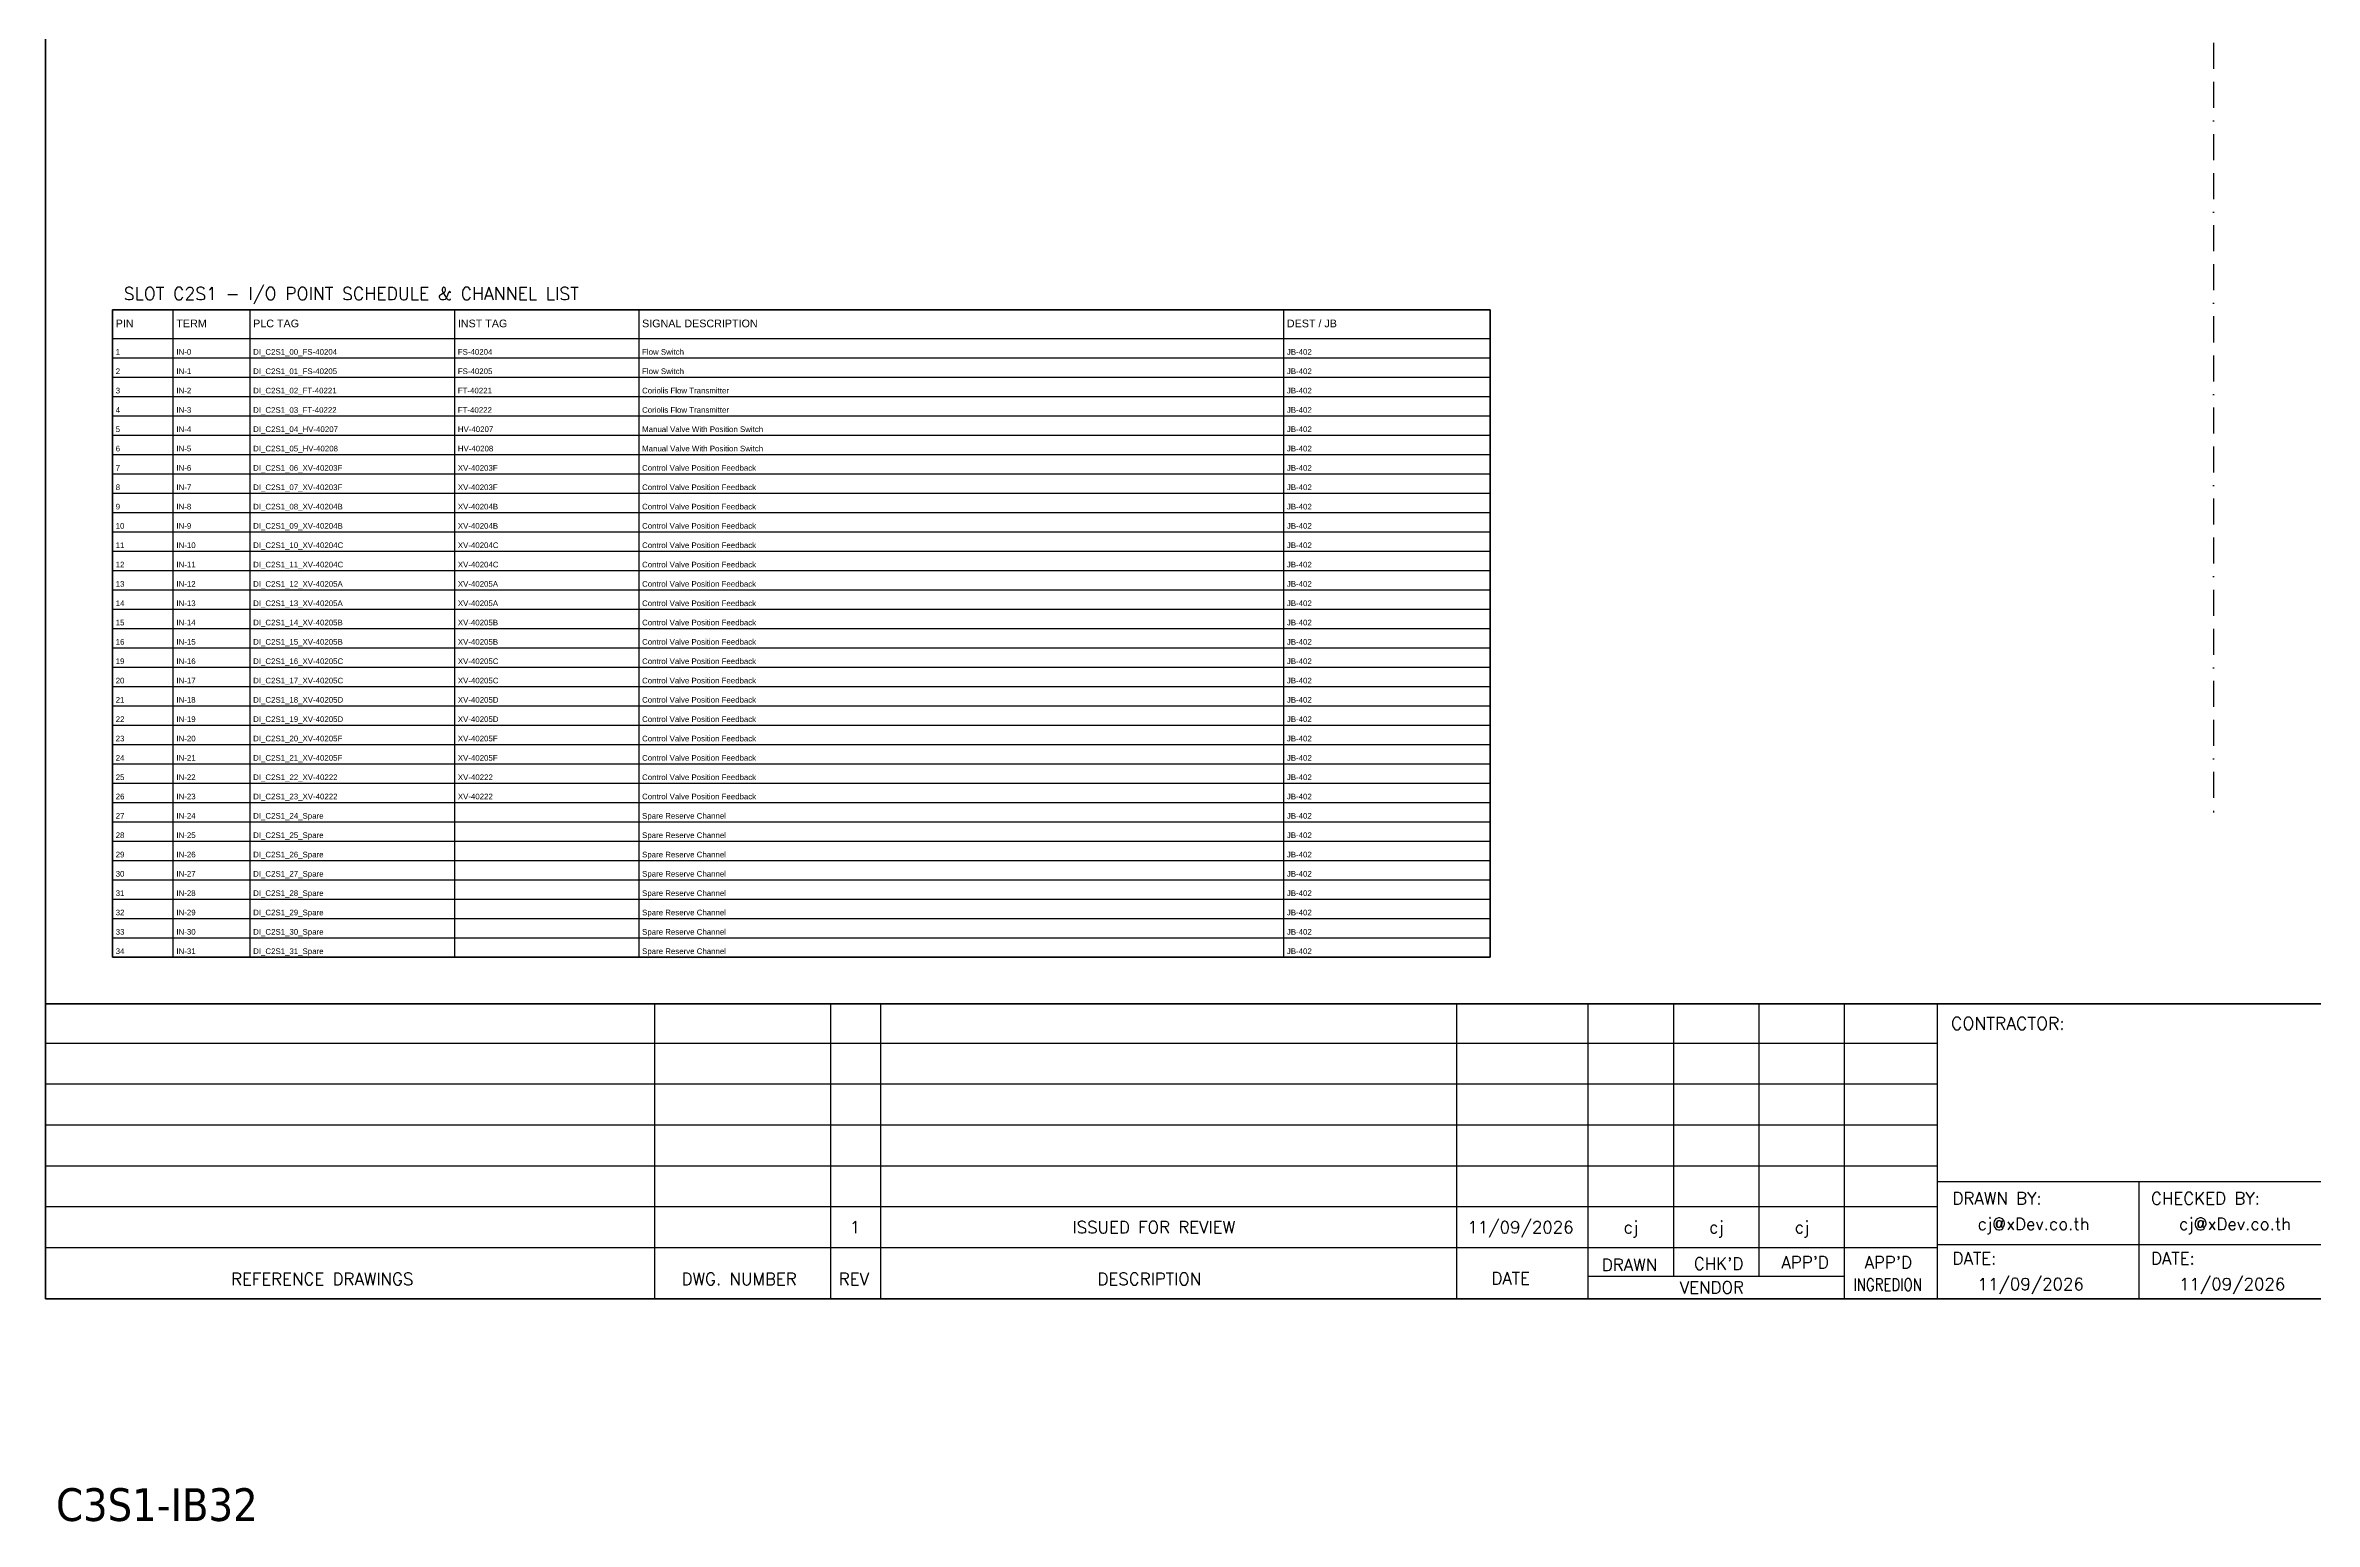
# Model space of a CAD drawing. Header units: millimetres. Extents: x 0 to 62600, y 0 to 14837.
# Drawn here: x 4193 to 6410, y 8795 to 10237 of the extents above; entities that cross this region are included whole.
import ezdxf
from ezdxf.enums import TextEntityAlignment as Align

# ---------------------------------------------------------------- set-up
doc = ezdxf.new("R2010")
doc.units = ezdxf.units.MM
doc.linetypes.add('BORDERX2', pattern=[88.9, 25.4, -12.7, 25.4, -12.7, 0, -12.7])
for name, color, linetype in [('GT_1', 9, 'Continuous'), ('HELPPOINT', 7, 'Continuous'), ('MEMBER', 7, 'Continuous'), ('x01001-FrameArea', 2, 'BORDERX2')]:
    doc.layers.add(name, color=color, linetype=linetype)
doc.styles.add('ROMANS', font='romans.shx', dxfattribs={"width": 0.85, "height": 25})
doc.styles.get("Standard").update_dxf_attribs({"font": 'arial.ttf'})
doc.styles.add('Tahoma', font='')
doc.styles.get('Tahoma').set_extended_font_data('Tahoma')

msp = doc.modelspace()

# ---------------------------------------------------------------- linework, layer by layer
at = {"color": 7}
for p, q in [((4318.3, 9346.4), (4318.3, 9978.5)), ((4393.3, 9346.4), (4393.3, 9978.5)), ((4593.3, 9346.4), (4593.3, 9978.5)), ((4773.3, 9346.4), (4773.3, 9978.5)), ((5403.3, 9346.4), (5403.3, 9978.5)), ((4259, 9950.5), (5604.8, 9950.5))]:
    msp.add_line(p, q, dxfattribs=at)
at = {"color": 8}
for p, q in [((4259, 9931.7), (5604.8, 9931.7)), ((4259, 9912.8), (5604.8, 9912.8)), ((4259, 9893.9), (5604.8, 9893.9)), ((4259, 9875), (5604.8, 9875)), ((4259, 9856.2), (5604.8, 9856.2)), ((4259, 9837.3), (5604.8, 9837.3)), ((4259, 9818.4), (5604.8, 9818.4)), ((4259, 9799.5), (5604.8, 9799.5)), ((4259, 9780.6), (5604.8, 9780.6)), ((4259, 9761.8), (5604.8, 9761.8)), ((4259, 9742.9), (5604.8, 9742.9)), ((4259, 9724), (5604.8, 9724)), ((4259, 9705.1), (5604.8, 9705.1)), ((4259, 9686.2), (5604.8, 9686.2)), ((4259, 9667.4), (5604.8, 9667.4)), ((4259, 9648.5), (5604.8, 9648.5)), ((4259, 9629.6), (5604.8, 9629.6)), ((4259, 9610.7), (5604.8, 9610.7)), ((4259, 9591.9), (5604.8, 9591.9)), ((4259, 9573), (5604.8, 9573)), ((4259, 9554.1), (5604.8, 9554.1)), ((4259, 9535.2), (5604.8, 9535.2)), ((4259, 9516.3), (5604.8, 9516.3)), ((4259, 9497.5), (5604.8, 9497.5)), ((4259, 9478.6), (5604.8, 9478.6)), ((4259, 9459.7), (5604.8, 9459.7)), ((4259, 9440.8), (5604.8, 9440.8)), ((4259, 9422), (5604.8, 9422)), ((4259, 9403.1), (5604.8, 9403.1)), ((4259, 9384.2), (5604.8, 9384.2)), ((4259, 9365.3), (5604.8, 9365.3))]:
    msp.add_line(p, q, dxfattribs=at)
msp.add_lwpolyline([(4259, 9978.5), (5604.8, 9978.5), (5604.8, 9346.4), (4259, 9346.4)], close=True)
at = {"color": 7}
msp.add_lwpolyline([(4259, 9346.4), (5604.8, 9346.4), (5604.8, 9978.5), (4259, 9978.5), (4259, 9346.4)], dxfattribs=at)
at = {"layer": 'GT_1', "color": 4}
for p, q in [((4788.7, 9012.6), (4788.7, 9300.8)), ((4960.6, 9012.6), (4960.6, 9300.8)), ((5009.7, 9012.6), (5009.7, 9300.8)), ((5572.4, 9012.6), (5572.4, 9300.8)), ((5700.7, 9012.6), (5700.7, 9300.8)), ((5784.3, 9034.4), (5784.3, 9300.8)), ((5867.8, 9034.5), (5867.8, 9300.8)), ((5951.1, 9012.6), (5951.1, 9300.8)), ((6042.1, 9012.6), (6042.1, 9300.8)), ((6042.1, 9262), (4193.3, 9262)), ((6042.1, 9222.2), (4193.3, 9222.2)), ((6042.1, 9182.2), (4193.3, 9182.2)), ((6042.1, 9142.3), (4193.3, 9142.3)), ((6829.1, 9127), (6042.1, 9127)), ((6238.9, 9012.6), (6238.9, 9127)), ((6042.1, 9102.4), (4193.3, 9102.4)), ((6042, 9062.5), (4193.3, 9062.5)), ((6829.1, 9065.5), (6042.1, 9065.5)), ((5951.1, 9034.4), (5700.7, 9034.4))]:
    msp.add_line(p, q, dxfattribs=at)
at = {"layer": 'HELPPOINT', "color": 4, "lineweight": 35}
for p, q in [((4193.3, 9012.6), (4193.3, 11716.9)), ((4193.3, 9012.6), (4193.3, 11716.9)), ((8086.6, 9012.6), (4193.3, 9012.6)), ((8086.6, 9012.6), (4193.3, 9012.6))]:
    msp.add_line(p, q, dxfattribs=at)
at = {"layer": 'MEMBER', "color": 4, "lineweight": 35}
msp.add_line((4193.3, 9300.8), (8086.6, 9300.8), dxfattribs=at)
msp.add_line((4193.3, 9300.8), (8086.6, 9300.8), dxfattribs=at)
at = {"layer": 'x01001-FrameArea'}
msp.add_line((6311.5, 11574.2), (6311.5, 9487.7), dxfattribs=at)

# ---------------------------------------------------------------- texts
at = {"color": 3}
for s, p in [('PIN', (4262, 9961.5)), ('TERM', (4321.3, 9961.5)), ('PLC TAG', (4396.3, 9961.5)), ('INST TAG', (4596.3, 9961.5)), ('SIGNAL DESCRIPTION', (4776.3, 9961.5)), ('DEST / JB', (5406.3, 9961.5))]:
    msp.add_text(s, height=7.5, dxfattribs=at).set_placement(p)
at = {"color": 7}
for s, p in [('1', (4262, 9934.7)), ('IN-0', (4321.3, 9934.7)), ('DI_C2S1_00_FS-40204', (4396.3, 9934.7)), ('FS-40204', (4596.3, 9934.7)), ('Flow Switch', (4776.3, 9934.7)), ('JB-402', (5406.3, 9934.7)), ('2', (4262, 9915.8)), ('IN-1', (4321.3, 9915.8)), ('DI_C2S1_01_FS-40205', (4396.3, 9915.8)), ('FS-40205', (4596.3, 9915.8)), ('Flow Switch', (4776.3, 9915.8)), ('JB-402', (5406.3, 9915.8)), ('3', (4262, 9896.9)), ('IN-2', (4321.3, 9896.9)), ('DI_C2S1_02_FT-40221', (4396.3, 9896.9)), ('FT-40221', (4596.3, 9896.9)), ('Coriolis Flow Transmitter', (4776.3, 9896.9)), ('JB-402', (5406.3, 9896.9)), ('4', (4262, 9878)), ('IN-3', (4321.3, 9878)), ('DI_C2S1_03_FT-40222', (4396.3, 9878)), ('FT-40222', (4596.3, 9878)), ('Coriolis Flow Transmitter', (4776.3, 9878)), ('JB-402', (5406.3, 9878)), ('5', (4262, 9859.2)), ('6', (4262, 9840.3)), ('IN-4', (4321.3, 9859.2)), ('IN-5', (4321.3, 9840.3)), ('DI_C2S1_04_HV-40207', (4396.3, 9859.2)), ('DI_C2S1_05_HV-40208', (4396.3, 9840.3)), ('HV-40207', (4596.3, 9859.2)), ('HV-40208', (4596.3, 9840.3)), ('Manual Valve With Position Switch', (4776.3, 9859.2)), ('Manual Valve With Position Switch', (4776.3, 9840.3)), ('JB-402', (5406.3, 9859.2)), ('JB-402', (5406.3, 9840.3)), ('7', (4262, 9821.4)), ('IN-6', (4321.3, 9821.4)), ('DI_C2S1_06_XV-40203F', (4396.3, 9821.4)), ('XV-40203F', (4596.3, 9821.4)), ('Control Valve Position Feedback', (4776.3, 9821.4)), ('JB-402', (5406.3, 9821.4)), ('8', (4262, 9802.5)), ('IN-7', (4321.3, 9802.5)), ('DI_C2S1_07_XV-40203F', (4396.3, 9802.5)), ('XV-40203F', (4596.3, 9802.5)), ('Control Valve Position Feedback', (4776.3, 9802.5)), ('JB-402', (5406.3, 9802.5)), ('9', (4262, 9783.6)), ('IN-8', (4321.3, 9783.6)), ('DI_C2S1_08_XV-40204B', (4396.3, 9783.6)), ('XV-40204B', (4596.3, 9783.6)), ('Control Valve Position Feedback', (4776.3, 9783.6)), ('JB-402', (5406.3, 9783.6)), ('10', (4262, 9764.8)), ('IN-9', (4321.3, 9764.8)), ('DI_C2S1_09_XV-40204B', (4396.3, 9764.8)), ('XV-40204B', (4596.3, 9764.8)), ('Control Valve Position Feedback', (4776.3, 9764.8)), ('JB-402', (5406.3, 9764.8)), ('11', (4262, 9745.9)), ('IN-10', (4321.3, 9745.9)), ('DI_C2S1_10_XV-40204C', (4396.3, 9745.9)), ('XV-40204C', (4596.3, 9745.9)), ('Control Valve Position Feedback', (4776.3, 9745.9)), ('JB-402', (5406.3, 9745.9)), ('12', (4262, 9727)), ('13', (4262, 9708.1)), ('IN-11', (4321.3, 9727)), ('IN-12', (4321.3, 9708.1)), ('DI_C2S1_11_XV-40204C', (4396.3, 9727)), ('DI_C2S1_12_XV-40205A', (4396.3, 9708.1)), ('XV-40204C', (4596.3, 9727)), ('XV-40205A', (4596.3, 9708.1)), ('Control Valve Position Feedback', (4776.3, 9727)), ('Control Valve Position Feedback', (4776.3, 9708.1)), ('JB-402', (5406.3, 9727)), ('JB-402', (5406.3, 9708.1)), ('14', (4262, 9689.2)), ('IN-13', (4321.3, 9689.2)), ('DI_C2S1_13_XV-40205A', (4396.3, 9689.2)), ('XV-40205A', (4596.3, 9689.2)), ('Control Valve Position Feedback', (4776.3, 9689.2)), ('JB-402', (5406.3, 9689.2)), ('15', (4262, 9670.4)), ('IN-14', (4321.3, 9670.4)), ('DI_C2S1_14_XV-40205B', (4396.3, 9670.4)), ('XV-40205B', (4596.3, 9670.4)), ('Control Valve Position Feedback', (4776.3, 9670.4)), ('JB-402', (5406.3, 9670.4)), ('16', (4262, 9651.5)), ('IN-15', (4321.3, 9651.5)), ('DI_C2S1_15_XV-40205B', (4396.3, 9651.5)), ('XV-40205B', (4596.3, 9651.5)), ('Control Valve Position Feedback', (4776.3, 9651.5)), ('JB-402', (5406.3, 9651.5)), ('19', (4262, 9632.6)), ('IN-16', (4321.3, 9632.6)), ('DI_C2S1_16_XV-40205C', (4396.3, 9632.6)), ('XV-40205C', (4596.3, 9632.6)), ('Control Valve Position Feedback', (4776.3, 9632.6)), ('JB-402', (5406.3, 9632.6)), ('20', (4262, 9613.7)), ('21', (4262, 9594.9)), ('IN-17', (4321.3, 9613.7)), ('IN-18', (4321.3, 9594.9)), ('DI_C2S1_17_XV-40205C', (4396.3, 9613.7)), ('DI_C2S1_18_XV-40205D', (4396.3, 9594.9)), ('XV-40205C', (4596.3, 9613.7)), ('XV-40205D', (4596.3, 9594.9)), ('Control Valve Position Feedback', (4776.3, 9613.7)), ('Control Valve Position Feedback', (4776.3, 9594.9)), ('JB-402', (5406.3, 9613.7)), ('JB-402', (5406.3, 9594.9)), ('22', (4262, 9576)), ('IN-19', (4321.3, 9576)), ('DI_C2S1_19_XV-40205D', (4396.3, 9576)), ('XV-40205D', (4596.3, 9576)), ('Control Valve Position Feedback', (4776.3, 9576)), ('JB-402', (5406.3, 9576)), ('23', (4262, 9557.1)), ('IN-20', (4321.3, 9557.1)), ('DI_C2S1_20_XV-40205F', (4396.3, 9557.1)), ('XV-40205F', (4596.3, 9557.1)), ('Control Valve Position Feedback', (4776.3, 9557.1)), ('JB-402', (5406.3, 9557.1)), ('24', (4262, 9538.2)), ('IN-21', (4321.3, 9538.2)), ('DI_C2S1_21_XV-40205F', (4396.3, 9538.2)), ('XV-40205F', (4596.3, 9538.2)), ('Control Valve Position Feedback', (4776.3, 9538.2)), ('JB-402', (5406.3, 9538.2)), ('25', (4262, 9519.3)), ('IN-22', (4321.3, 9519.3)), ('DI_C2S1_22_XV-40222', (4396.3, 9519.3)), ('XV-40222', (4596.3, 9519.3)), ('Control Valve Position Feedback', (4776.3, 9519.3)), ('JB-402', (5406.3, 9519.3)), ('26', (4262, 9500.5)), ('IN-23', (4321.3, 9500.5)), ('DI_C2S1_23_XV-40222', (4396.3, 9500.5)), ('XV-40222', (4596.3, 9500.5)), ('Control Valve Position Feedback', (4776.3, 9500.5)), ('JB-402', (5406.3, 9500.5)), ('27', (4262, 9481.6)), ('28', (4262, 9462.7)), ('IN-24', (4321.3, 9481.6)), ('IN-25', (4321.3, 9462.7)), ('DI_C2S1_24_Spare', (4396.3, 9481.6)), ('DI_C2S1_25_Spare', (4396.3, 9462.7)), ('Spare Reserve Channel', (4776.3, 9481.6)), ('Spare Reserve Channel', (4776.3, 9462.7)), ('JB-402', (5406.3, 9481.6)), ('JB-402', (5406.3, 9462.7)), ('29', (4262, 9443.8)), ('IN-26', (4321.3, 9443.8)), ('DI_C2S1_26_Spare', (4396.3, 9443.8)), ('Spare Reserve Channel', (4776.3, 9443.8)), ('JB-402', (5406.3, 9443.8)), ('30', (4262, 9425)), ('IN-27', (4321.3, 9425)), ('DI_C2S1_27_Spare', (4396.3, 9425)), ('Spare Reserve Channel', (4776.3, 9425)), ('JB-402', (5406.3, 9425)), ('31', (4262, 9406.1)), ('IN-28', (4321.3, 9406.1)), ('DI_C2S1_28_Spare', (4396.3, 9406.1)), ('Spare Reserve Channel', (4776.3, 9406.1)), ('JB-402', (5406.3, 9406.1)), ('32', (4262, 9387.2)), ('IN-29', (4321.3, 9387.2)), ('DI_C2S1_29_Spare', (4396.3, 9387.2)), ('Spare Reserve Channel', (4776.3, 9387.2)), ('JB-402', (5406.3, 9387.2)), ('33', (4262, 9368.3)), ('IN-30', (4321.3, 9368.3)), ('DI_C2S1_30_Spare', (4396.3, 9368.3)), ('Spare Reserve Channel', (4776.3, 9368.3)), ('JB-402', (5406.3, 9368.3)), ('34', (4262, 9349.4)), ('IN-31', (4321.3, 9349.4)), ('DI_C2S1_31_Spare', (4396.3, 9349.4)), ('Spare Reserve Channel', (4776.3, 9349.4)), ('JB-402', (5406.3, 9349.4))]:
    msp.add_text(s, height=5.5, dxfattribs=at).set_placement(p)
at = {"color": 2, "style": 'Tahoma'}
msp.add_text('C3S1-IB32', height=32, dxfattribs=at).set_placement((4203.7, 8795.7))
at = {"layer": 'MEMBER', "color": 4, "ltscale": 0.8, "style": 'ROMANS'}
for s, height, p in [('SLOT C2S1 - I/O POINT SCHEDULE & CHANNEL LIST', 12.35, (4269.9, 9988.2)), ('CONTRACTOR:', 12.35, (6055.2, 9275.4)), ('DRAWN BY:', 11.88, (6056.7, 9104.8)), ('CHECKED BY:', 11.875, (6250.6, 9104.8)), ('cj@xDev.co.th', 11.875, (6081.1, 9079.9)), ('cj@xDev.co.th', 11.875, (6277.9, 9079.9)), ('DRAWN', 11.88, (5714.1, 9039.9)), ("CHK'D", 11.88, (5803.9, 9041.1)), ("APP'D", 11.88, (5889.5, 9042.3)), ("APP'D", 11.88, (5970.7, 9042.3)), ('DATE:', 11.88, (6056.7, 9046.2)), ('DATE:', 11.88, (6250.6, 9046.2)), ('REFERENCE DRAWINGS', 11.875, (4374.7, 9026.1)), ('DWG. NUMBER', 11.875, (4814.9, 9026.1)), ('REV', 11.88, (4968.4, 9026.1)), ('DESCRIPTION', 11.875, (5221.3, 9026.1)), ('DATE', 11.88, (5606.1, 9026.8)), ('VENDOR', 11.88, (5790.2, 9017.8)), ('11/09/2026', 11.88, (6081.1, 9021.1)), ('11/09/2026', 11.88, (6277.9, 9021.1))]:
    msp.add_text(s, height=height, dxfattribs=at).set_placement(p)
for s, height, p in [('11/09/2026', 11.88, (5634.5, 9082.6)), ('1', 11.9, (4984.2, 9082.6)), ('ISSUED FOR REVIEW', 11.875, (5276.3, 9082.6)), ('cj', 11.88, (5742.4, 9082.6)), ('cj', 11.88, (5826, 9082.6)), ('cj', 11.88, (5909.5, 9082.6))]:
    msp.add_text(s, height=height, dxfattribs=at).set_placement(p, align=Align.MIDDLE_CENTER)
at = {"layer": 'MEMBER', "color": 4, "ltscale": 0.8, "style": 'ROMANS', "width": 0.8}
msp.add_text('INGREDION', height=11.88, dxfattribs=at).set_placement((5959.9, 9020.6))

doc.saveas('drawing.dxf')
